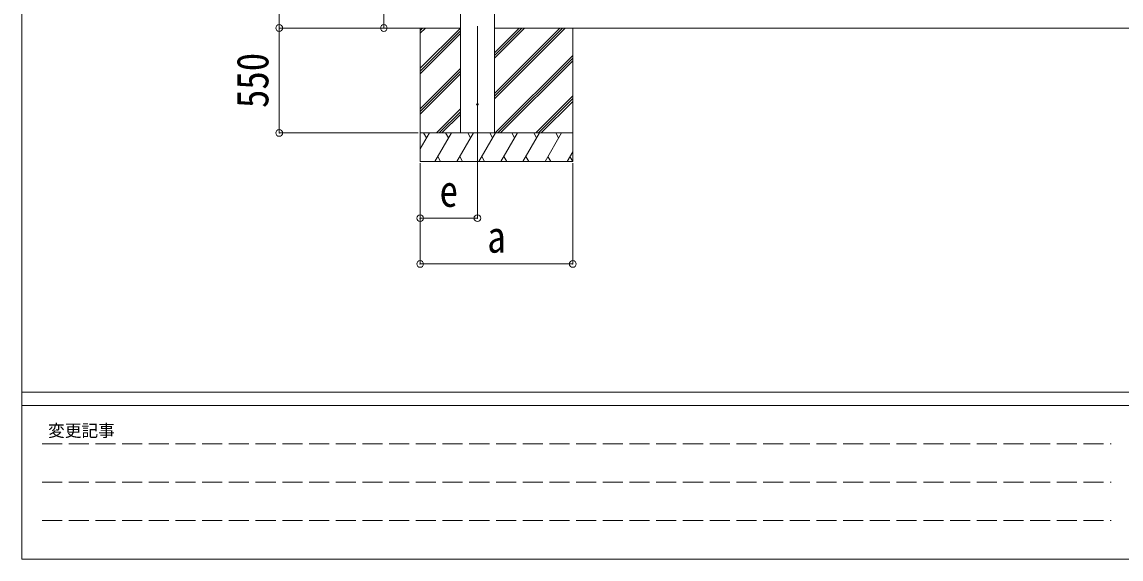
# Model space of a CAD drawing. Units: millimetres at full size; details may follow other scales. Extents: x -9783 to 33754, y -10064 to 6752.
# Drawn here: x -9783 to -4022, y -6828 to -4014 of the extents above; entities that cross this region are included whole.
import ezdxf
from ezdxf.enums import TextEntityAlignment as Align

# ---------------------------------------------------------------- set-up
doc = ezdxf.new("R2010")
doc.units = ezdxf.units.MM
doc.header["$LTSCALE"] = 35
doc.header["$PDMODE"] = 32
doc.header["$PDSIZE"] = 35
doc.linetypes.add('DASHED3', pattern=[4, 3, -1])
for name, color, linetype, lineweight in [('0-0_0', 7, 'Continuous', 9), ('0-1_本体', 4, 'Continuous', 9), ('0-2_部品', 7, 'Continuous', 9), ('0-8_PARTS2', 2, 'Continuous', 9), ('0-A_寸法', 6, 'Continuous', 9), ('F-0_240', 7, 'Continuous', 9)]:
    doc.layers.add(name, color=color, linetype=linetype, lineweight=lineweight)
doc.styles.add('ＭＳ ゴシック', font='')
doc.styles.get('ＭＳ ゴシック').set_extended_font_data('MS Gothic')

msp = doc.modelspace()

# ---------------------------------------------------------------- linework, layer by layer
at = {"layer": '0-0_0'}
for p, q in [((-8069.98, -4045.93), (-7484.65, -4045.93)), ((-7695.9, -4257.15), (-7484.65, -4045.91)), ((-7695.9, -4045.93), (-7695.9, -4745.93)), ((-7695.9, -4073.31), (-7668.52, -4045.93)), ((-7695.9, -4059.17), (-7682.66, -4045.93)), ((-7695.9, -4271.3), (-7484.65, -4060.05)), ((-7695.9, -4285.44), (-7484.65, -4074.19)), ((-7306.65, -4416.69), (-6935.89, -4045.93)), ((-7306.65, -4388.4), (-6964.17, -4045.93)), ((-7306.65, -4402.54), (-6950.03, -4045.93)), ((-7306.65, -4204.56), (-7148.02, -4045.93)), ((-7306.65, -4190.41), (-7162.16, -4045.93)), ((-7306.65, -4176.27), (-7176.3, -4045.93)), ((-7306.65, -4045.93), (-4477.23, -4045.93)), ((-6895.9, -4045.93), (-6895.9, -4745.93)), ((-1648.68, -4045.93), (-4478.1, -4045.93)), ((-7302.04, -4595.93), (-6895.9, -4189.79)), ((-7287.9, -4595.93), (-6895.9, -4203.93)), ((-7695.9, -4469.29), (-7484.65, -4258.04)), ((-7273.76, -4595.93), (-6895.9, -4218.07)), ((-7695.9, -4483.43), (-7484.65, -4272.18)), ((-7695.9, -4497.57), (-7484.65, -4286.32)), ((-7089.91, -4595.93), (-6895.9, -4401.92)), ((-7075.77, -4595.93), (-6895.9, -4416.06)), ((-7061.62, -4595.93), (-6895.9, -4430.2)), ((-7610.41, -4595.93), (-7484.65, -4470.17)), ((-7596.27, -4595.93), (-7484.65, -4484.31)), ((-7582.12, -4595.93), (-7484.65, -4498.45)), ((-7695.9, -4679.76), (-7647.5, -4595.92)), ((-6895.9, -4595.93), (-7695.9, -4595.93)), ((-7662.5, -4621.91), (-7677.5, -4595.93)), ((-7618.63, -4745.93), (-7532.03, -4595.93)), ((-7547.03, -4621.91), (-7562.03, -4595.93)), ((-7503.16, -4745.93), (-7416.56, -4595.93)), ((-7431.56, -4621.91), (-7446.56, -4595.93)), ((-7387.69, -4745.93), (-7301.09, -4595.93)), ((-7316.09, -4621.91), (-7331.09, -4595.92)), ((-7272.22, -4745.93), (-7185.62, -4595.93)), ((-7200.62, -4621.91), (-7215.62, -4595.93)), ((-7156.75, -4745.93), (-7070.15, -4595.93)), ((-7100.15, -4595.93), (-7085.15, -4621.91)), ((-7041.28, -4745.93), (-6954.68, -4595.93)), ((-6969.68, -4621.91), (-6984.68, -4595.93)), ((-7603.63, -4719.95), (-7588.64, -4745.93)), ((-7488.16, -4719.95), (-7473.16, -4745.93)), ((-7372.69, -4719.95), (-7357.69, -4745.93)), ((-7257.22, -4719.95), (-7242.23, -4745.93)), ((-7141.75, -4719.95), (-7126.76, -4745.93)), ((-7026.28, -4719.95), (-7011.28, -4745.93)), ((-6925.81, -4745.93), (-6895.9, -4694.12)), ((-6910.81, -4719.95), (-6895.81, -4745.93)), ((-7695.9, -4745.93), (-6895.9, -4745.93))]:
    msp.add_line(p, q, dxfattribs=at)
at = {"layer": '0-1_本体'}
for p, q in [((-7306.65, -1115.93), (-7306.65, -4595.93)), ((-7484.65, -4595.93), (-7484.65, -1159.37))]:
    msp.add_line(p, q, dxfattribs=at)
at = {"layer": '0-2_部品', "color": 4}
msp.add_circle((-7395.65, -4445.93), 4.5, dxfattribs=at)
at = {"layer": '0-8_PARTS2'}
msp.add_line((-7395.65, -4036.72), (-7395.65, -4795.93), dxfattribs=at)
at = {"layer": '0-A_寸法'}
for p, q in [((-8434.22, -4045.93), (-8434.22, -1142.93)), ((-7886.25, -4045.93), (-7886.25, -1245.93)), ((-8434.22, -4045.93), (-7706.11, -4045.93)), ((-8434.22, -4595.93), (-8434.22, -4045.93)), ((-8434.22, -4595.93), (-7706.11, -4595.93)), ((-7695.9, -5282.29), (-7695.9, -4753.35)), ((-7695.9, -5042.31), (-7695.9, -4753.35)), ((-7395.65, -5042.31), (-7395.65, -4753.35)), ((-6895.9, -5282.29), (-6895.9, -4753.35)), ((-7395.65, -5042.31), (-7695.9, -5042.31)), ((-7695.9, -5282.29), (-6895.9, -5282.29))]:
    msp.add_line(p, q, dxfattribs=at)
for p in [(-8434.22, -4045.93), (-7886.25, -4045.93), (-8434.22, -4595.93), (-7695.9, -5042.31), (-7395.65, -5042.31), (-7695.9, -5282.29), (-6895.9, -5282.29)]:
    msp.add_point(p, dxfattribs=at)
at = {"layer": 'F-0_240', "color": 5}
for p, q in [((-9783.03, 6751.9), (-9783.03, -6828.1)), ((-9783.03, -5953.1), (9396.97, -5953.1)), ((-9783.03, -6023.1), (6285.75, -6023.1)), ((-9783.03, -6828.1), (9396.97, -6828.1))]:
    msp.add_line(p, q, dxfattribs=at)
at = {"layer": 'F-0_240', "color": 4, "linetype": 'DASHED3'}
for p, q in [((-9678.03, -6224.35), (-4074.25, -6224.35)), ((-9678.03, -6425.6), (-4074.25, -6425.6)), ((-9678.03, -6626.85), (-4074.25, -6626.85))]:
    msp.add_line(p, q, dxfattribs=at)

# ---------------------------------------------------------------- texts
at = {"layer": '0-A_寸法', "color": 7, "style": 'ＭＳ ゴシック', "width": 0.85}
msp.add_text('550', height=166.8, rotation=90, dxfattribs=at).set_placement((-8441.22, -4465.3), align=Align.BOTTOM_LEFT)
for s, p in [('e', (-7594.02, -5032.81)), ('a', (-7344.02, -5272.79))]:
    msp.add_text(s, height=166.8, dxfattribs=at).set_placement(p, align=Align.BOTTOM_LEFT)
at = {"layer": 'F-0_240', "style": 'ＭＳ ゴシック'}
msp.add_text('変更記事', height=64.15, dxfattribs=at).set_placement((-9646.27, -6206.85), align=Align.BOTTOM_LEFT)

doc.saveas('drawing.dxf')
